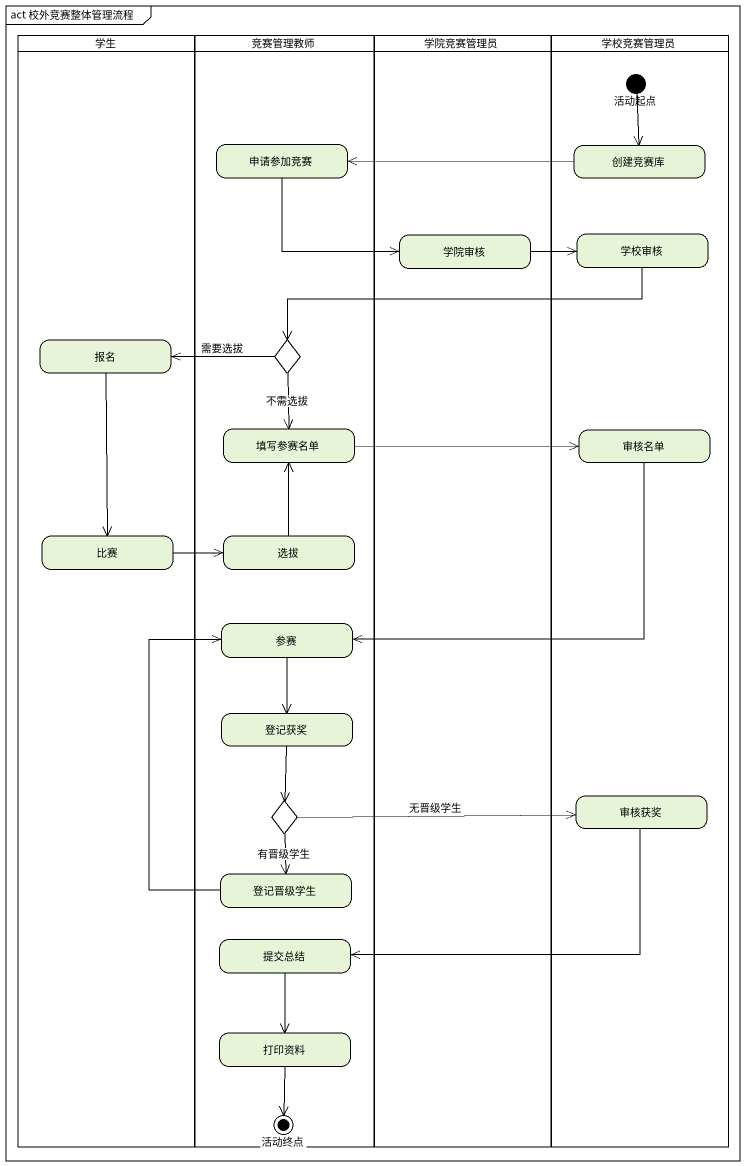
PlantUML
@startuml
mainframe act 校外竞赛整体管理流程
hide empty description
state 学生 <<partition>> {
  state 报名
  state 比赛
}
state 竞赛管理教师 <<partition>> {
  state 申请参加竞赛
  state choice1 <<choice>>
  state 填写参赛名单
  state 选拔
  state 参赛
  state 登记获奖
  state choice2 <<choice>>
  state 登记晋级学生
  state 提交总结
  state 打印资料
  state 活动终点 <<end>>
}
state 学院竞赛管理员 <<partition>> {
  state 学院审核
}
state 学校竞赛管理员 <<partition>> {
  state 活动起点 <<start>>
  state 创建竞赛库
  state 学校审核
  state 审核名单
  state 审核获奖
}
活动起点 --> 创建竞赛库
申请参加竞赛 -right-> 学院审核
创建竞赛库 -left-> 申请参加竞赛
学院审核 -right-> 学校审核
学校审核 -left-> choice1
报名 --> 比赛
choice1 -left-> 报名 : 需要选拔
choice1 --> 填写参赛名单 : 不需选拔
填写参赛名单 -right-> 审核名单
审核名单 -left-> 参赛
比赛 -right-> 选拔
选拔 -up-> 填写参赛名单
参赛 --> 登记获奖
登记获奖 --> choice2
审核获奖 -left-> 提交总结
choice2 -right-> 审核获奖 : 无晋级学生
choice2 --> 登记晋级学生 : 有晋级学生
登记晋级学生 -up-> 参赛
提交总结 --> 打印资料
打印资料 --> 活动终点
@enduml
